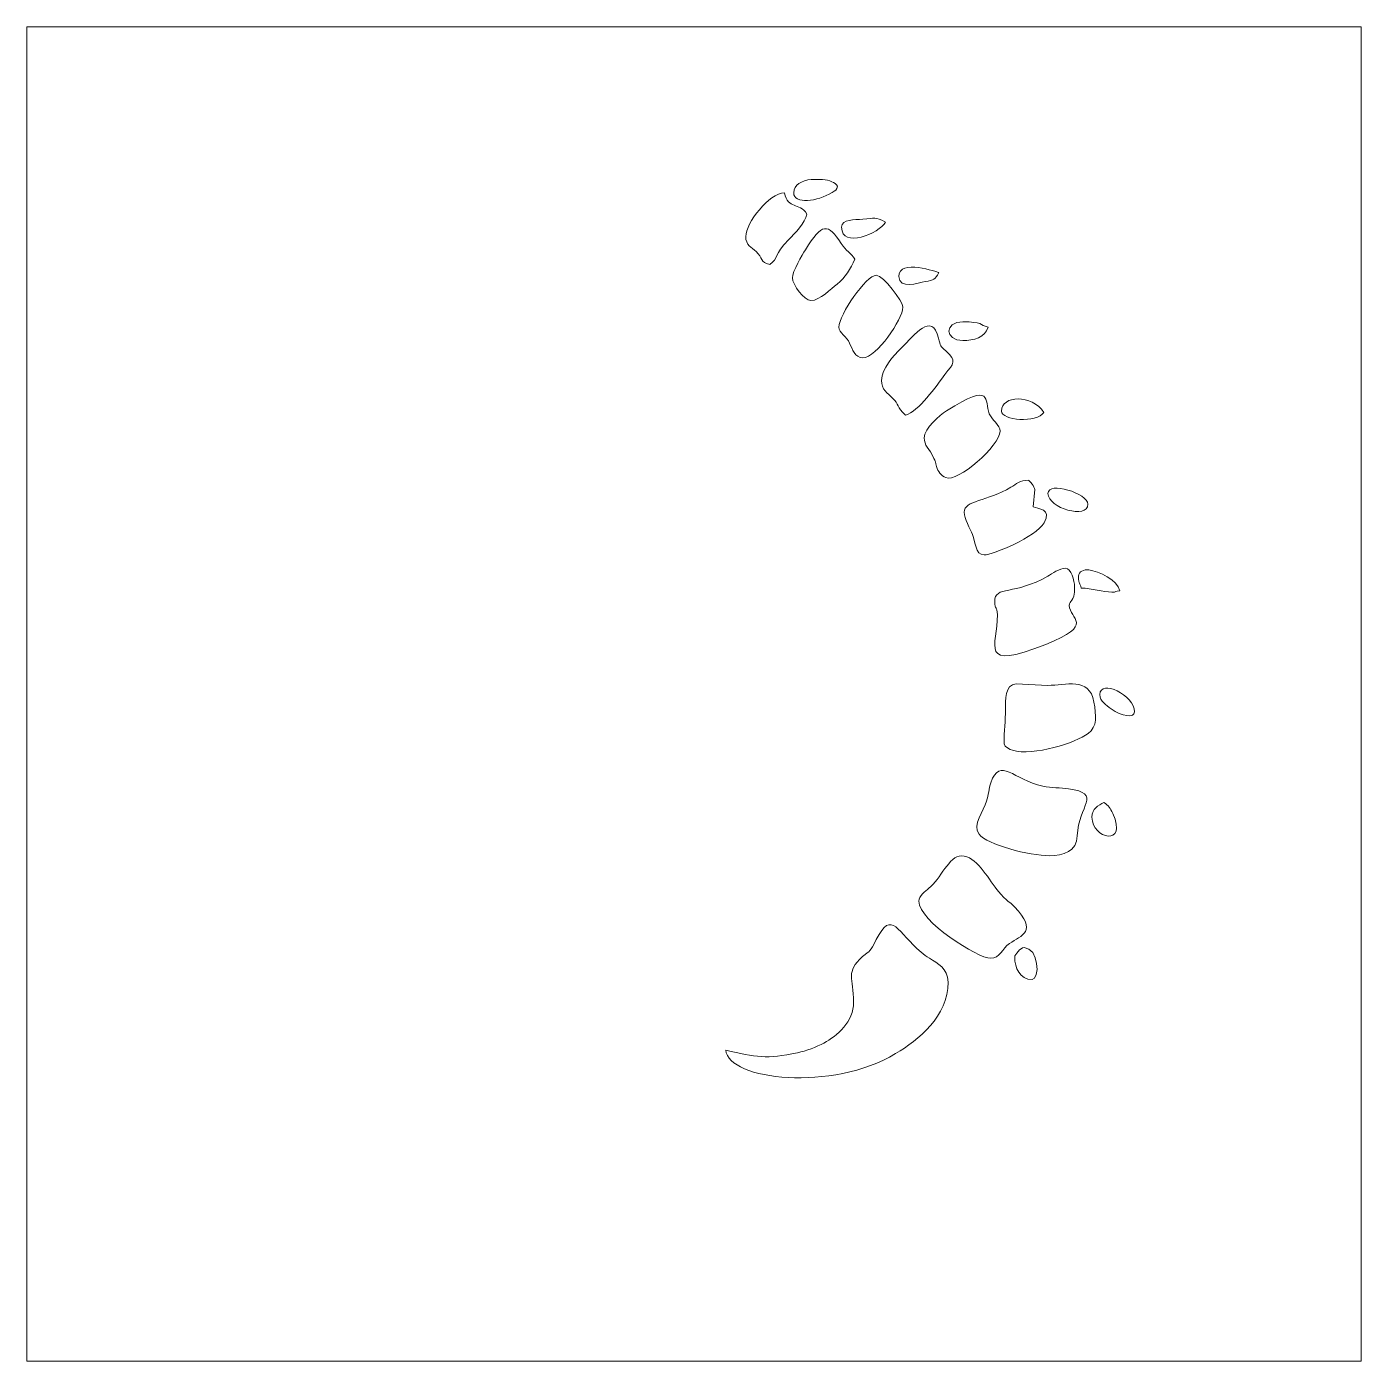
# Model space of a CAD drawing. Header units: inches. Extents: x -0.34 to 2.51, y 14.32 to 17.16.
import ezdxf

# ---------------------------------------------------------------- set-up
doc = ezdxf.new("R2010")
doc.units = ezdxf.units.IN
doc.header["$MEASUREMENT"] = 0
doc.layers.add('Layer 1', color=7, linetype='Continuous')

msp = doc.modelspace()

# ---------------------------------------------------------------- linework, layer by layer
at = {"layer": 'Layer 1', "color": 250, "lineweight": 18}
msp.add_lwpolyline([(-0.3362, 14.3206), (2.5053, 14.3206), (2.5053, 17.162), (-0.3362, 17.162), (-0.3362, 14.3206)], close=True, dxfattribs=at)
at = {"layer": 'Layer 1', "color": 250, "lineweight": 9}
for points, knots in [([(1.2968, 16.8086), (1.2968, 16.7838), (1.3476, 16.7893), (1.3786, 16.809), (1.3786, 16.809), (1.3857, 16.8134), (1.3879, 16.8137), (1.3903, 16.8227), (1.3903, 16.8227), (1.3853, 16.8302), (1.3727, 16.8351), (1.3582, 16.8369), (1.3582, 16.8369), (1.3582, 16.8369), (1.334, 16.8369), (1.334, 16.8369), (1.334, 16.8369), (1.3141, 16.8344), (1.2968, 16.8255), (1.2968, 16.8086)], [0, 0, 0, 0, 0.166667, 0.166667, 0.166667, 0.166667, 0.333333, 0.333333, 0.333333, 0.333333, 0.5, 0.5, 0.5, 0.5, 0.666667, 0.666667, 0.666667, 0.666667, 1, 1, 1, 1]), ([(1.1947, 16.715), (1.1947, 16.6968), (1.2069, 16.6923), (1.2168, 16.6832), (1.2168, 16.6832), (1.2313, 16.67), (1.2248, 16.6604), (1.2458, 16.6555), (1.2458, 16.6555), (1.2661, 16.6691), (1.2531, 16.6761), (1.2862, 16.7086), (1.2862, 16.7086), (1.2997, 16.7219), (1.3209, 16.7448), (1.3251, 16.7632), (1.3251, 16.7632), (1.3071, 16.7902), (1.2858, 16.7707), (1.2769, 16.8086), (1.2769, 16.8086), (1.2449, 16.8079), (1.1947, 16.7439), (1.1947, 16.715)], [0, 0, 0, 0, 0.142857, 0.142857, 0.142857, 0.142857, 0.285714, 0.285714, 0.285714, 0.285714, 0.428571, 0.428571, 0.428571, 0.428571, 0.571429, 0.571429, 0.571429, 0.571429, 0.714286, 0.714286, 0.714286, 0.714286, 1, 1, 1, 1]), ([(1.294, 16.6271), (1.294, 16.6127), (1.3196, 16.579), (1.3336, 16.579), (1.3336, 16.579), (1.3526, 16.579), (1.3761, 16.6042), (1.3892, 16.6141), (1.3892, 16.6141), (1.4071, 16.6278), (1.4177, 16.6471), (1.4272, 16.6668), (1.4272, 16.6668), (1.4187, 16.6794), (1.4081, 16.6853), (1.3982, 16.7002), (1.3982, 16.7002), (1.3692, 16.7444), (1.3578, 16.7447), (1.3218, 16.6872), (1.3218, 16.6872), (1.3152, 16.6767), (1.294, 16.6406), (1.294, 16.6271)], [0, 0, 0, 0, 0.142857, 0.142857, 0.142857, 0.142857, 0.285714, 0.285714, 0.285714, 0.285714, 0.428571, 0.428571, 0.428571, 0.428571, 0.571429, 0.571429, 0.571429, 0.571429, 0.714286, 0.714286, 0.714286, 0.714286, 1, 1, 1, 1]), ([(1.3988, 16.7349), (1.3988, 16.6891), (1.4793, 16.7215), (1.4924, 16.7462), (1.4924, 16.7462), (1.4692, 16.7585), (1.4706, 16.7541), (1.444, 16.752), (1.444, 16.752), (1.4262, 16.7507), (1.3988, 16.7527), (1.3988, 16.7349)], [0, 0, 0, 0, 0.25, 0.25, 0.25, 0.25, 0.5, 0.5, 0.5, 0.5, 1, 1, 1, 1]), ([(1.5207, 16.63), (1.5207, 16.6024), (1.5622, 16.6164), (1.5768, 16.6193), (1.5768, 16.6193), (1.5961, 16.6232), (1.5973, 16.6224), (1.6058, 16.6385), (1.6058, 16.6385), (1.6038, 16.6389), (1.5207, 16.6694), (1.5207, 16.63)], [0, 0, 0, 0, 0.25, 0.25, 0.25, 0.25, 0.5, 0.5, 0.5, 0.5, 1, 1, 1, 1]), ([(1.3932, 16.5223), (1.3932, 16.5105), (1.4099, 16.5017), (1.4159, 16.4883), (1.4159, 16.4883), (1.4215, 16.4758), (1.4269, 16.4571), (1.4442, 16.4571), (1.4442, 16.4571), (1.4726, 16.4571), (1.5292, 16.5391), (1.5292, 16.5648), (1.5292, 16.5648), (1.5292, 16.5773), (1.4878, 16.6328), (1.4725, 16.6328), (1.4725, 16.6328), (1.4511, 16.6328), (1.3932, 16.5486), (1.3932, 16.5223)], [0, 0, 0, 0, 0.166667, 0.166667, 0.166667, 0.166667, 0.333333, 0.333333, 0.333333, 0.333333, 0.5, 0.5, 0.5, 0.5, 0.666667, 0.666667, 0.666667, 0.666667, 1, 1, 1, 1]), ([(1.4839, 16.4089), (1.4839, 16.3897), (1.4957, 16.3819), (1.5081, 16.3707), (1.5081, 16.3707), (1.5214, 16.3588), (1.5154, 16.3521), (1.5349, 16.3352), (1.5349, 16.3352), (1.5623, 16.3416), (1.6013, 16.3982), (1.6187, 16.4214), (1.6187, 16.4214), (1.6377, 16.4467), (1.6449, 16.4488), (1.6206, 16.4719), (1.6206, 16.4719), (1.6086, 16.4834), (1.6099, 16.4807), (1.6052, 16.499), (1.6052, 16.499), (1.5906, 16.5559), (1.5545, 16.5062), (1.5257, 16.4776), (1.5257, 16.4776), (1.509, 16.461), (1.4839, 16.4342), (1.4839, 16.4089)], [0, 0, 0, 0, 0.125, 0.125, 0.125, 0.125, 0.25, 0.25, 0.25, 0.25, 0.375, 0.375, 0.375, 0.375, 0.5, 0.5, 0.5, 0.5, 0.625, 0.625, 0.625, 0.625, 0.75, 0.75, 0.75, 0.75, 1, 1, 1, 1]), ([(1.6568, 16.4939), (1.6799, 16.4939), (1.7048, 16.5001), (1.7107, 16.5223), (1.7107, 16.5223), (1.6919, 16.5273), (1.6997, 16.5336), (1.6568, 16.5336), (1.6568, 16.5336), (1.6171, 16.5336), (1.6176, 16.4939), (1.6568, 16.4939)], [0, 0, 0, 0, 0.25, 0.25, 0.25, 0.25, 0.5, 0.5, 0.5, 0.5, 1, 1, 1, 1]), ([(1.5746, 16.287), (1.5746, 16.2692), (1.585, 16.2652), (1.5955, 16.2427), (1.5955, 16.2427), (1.6003, 16.2325), (1.5979, 16.2359), (1.6008, 16.2253), (1.6008, 16.2253), (1.6035, 16.2157), (1.6113, 16.2061), (1.6204, 16.2021), (1.6204, 16.2021), (1.6455, 16.1909), (1.7362, 16.2695), (1.7362, 16.3012), (1.7362, 16.3012), (1.7362, 16.3129), (1.7177, 16.3269), (1.7133, 16.3378), (1.7133, 16.3378), (1.7019, 16.3662), (1.723, 16.4077), (1.6222, 16.3443), (1.6222, 16.3443), (1.6076, 16.3351), (1.5746, 16.3064), (1.5746, 16.287)], [0, 0, 0, 0, 0.125, 0.125, 0.125, 0.125, 0.25, 0.25, 0.25, 0.25, 0.375, 0.375, 0.375, 0.375, 0.5, 0.5, 0.5, 0.5, 0.625, 0.625, 0.625, 0.625, 0.75, 0.75, 0.75, 0.75, 1, 1, 1, 1]), ([(1.739, 16.3437), (1.739, 16.3234), (1.8143, 16.3178), (1.8297, 16.3408), (1.8297, 16.3408), (1.8038, 16.3796), (1.739, 16.3775), (1.739, 16.3437)], [0, 0, 0, 0, 0.333333, 0.333333, 0.333333, 0.333333, 1, 1, 1, 1]), ([(1.6596, 16.1282), (1.6596, 16.1149), (1.673, 16.0926), (1.6775, 16.0809), (1.6775, 16.0809), (1.6832, 16.066), (1.6836, 16.0375), (1.7022, 16.0375), (1.7022, 16.0375), (1.721, 16.0375), (1.8125, 16.0759), (1.8298, 16.1056), (1.8298, 16.1056), (1.8475, 16.136), (1.8161, 16.1352), (1.807, 16.1396), (1.807, 16.1396), (1.807, 16.1396), (1.8099, 16.1764), (1.8099, 16.1764), (1.8099, 16.1764), (1.8099, 16.1814), (1.7998, 16.1963), (1.7957, 16.1963), (1.7957, 16.1963), (1.7793, 16.1963), (1.7705, 16.1883), (1.7594, 16.1815), (1.7594, 16.1815), (1.709, 16.1509), (1.6596, 16.154), (1.6596, 16.1282)], [0, 0, 0, 0, 0.111111, 0.111111, 0.111111, 0.111111, 0.222222, 0.222222, 0.222222, 0.222222, 0.333333, 0.333333, 0.333333, 0.333333, 0.444444, 0.444444, 0.444444, 0.444444, 0.555556, 0.555556, 0.555556, 0.555556, 0.666667, 0.666667, 0.666667, 0.666667, 0.777778, 0.777778, 0.777778, 0.777778, 1, 1, 1, 1]), ([(1.8382, 16.1679), (1.8382, 16.1368), (1.9233, 16.1129), (1.9233, 16.1452), (1.9233, 16.1452), (1.9233, 16.1677), (1.8382, 16.196), (1.8382, 16.1679)], [0, 0, 0, 0, 0.333333, 0.333333, 0.333333, 0.333333, 1, 1, 1, 1]), ([(1.7248, 15.9383), (1.7248, 15.9192), (1.7305, 15.9291), (1.7305, 15.91), (1.7305, 15.91), (1.7305, 15.8442), (1.6881, 15.7889), (1.8334, 15.8468), (1.8334, 15.8468), (1.9403, 15.8894), (1.8836, 15.9002), (1.8836, 15.9298), (1.8836, 15.9298), (1.8836, 15.9423), (1.8949, 15.9333), (1.8949, 15.9695), (1.8949, 15.9695), (1.8949, 15.9823), (1.8873, 16.0092), (1.8751, 16.0092), (1.8751, 16.0092), (1.8633, 16.0092), (1.8463, 15.997), (1.8381, 15.9923), (1.8381, 15.9923), (1.7669, 15.9509), (1.7248, 15.9728), (1.7248, 15.9383)], [0, 0, 0, 0, 0.125, 0.125, 0.125, 0.125, 0.25, 0.25, 0.25, 0.25, 0.375, 0.375, 0.375, 0.375, 0.5, 0.5, 0.5, 0.5, 0.625, 0.625, 0.625, 0.625, 0.75, 0.75, 0.75, 0.75, 1, 1, 1, 1]), ([(1.9034, 15.9922), (1.9034, 15.972), (1.9059, 15.9804), (1.9091, 15.9667), (1.9091, 15.9667), (1.9306, 15.9667), (1.9556, 15.9581), (1.9743, 15.9581), (1.9743, 15.9581), (1.985, 15.9581), (1.9797, 15.96), (1.9913, 15.961), (1.9913, 15.961), (1.9862, 15.9831), (1.9469, 16.0029), (1.9249, 16.0055), (1.9249, 16.0055), (1.9145, 16.0067), (1.9034, 16.0024), (1.9034, 15.9922)], [0, 0, 0, 0, 0.166667, 0.166667, 0.166667, 0.166667, 0.333333, 0.333333, 0.333333, 0.333333, 0.5, 0.5, 0.5, 0.5, 0.666667, 0.666667, 0.666667, 0.666667, 1, 1, 1, 1]), ([(1.7447, 15.635), (1.7447, 15.6291), (1.7575, 15.6227), (1.7623, 15.6214), (1.7623, 15.6214), (1.8082, 15.6084), (1.8973, 15.6377), (1.9238, 15.6571), (1.9238, 15.6571), (1.9436, 15.6715), (1.9408, 15.6955), (1.9359, 15.7242), (1.9359, 15.7242), (1.9267, 15.7786), (1.8747, 15.7597), (1.8382, 15.7597), (1.8382, 15.7597), (1.8382, 15.7597), (1.7702, 15.7626), (1.7702, 15.7626), (1.7702, 15.7626), (1.7461, 15.7626), (1.7473, 15.7263), (1.7475, 15.7087), (1.7475, 15.7087), (1.7477, 15.684), (1.7447, 15.663), (1.7447, 15.635)], [0, 0, 0, 0, 0.125, 0.125, 0.125, 0.125, 0.25, 0.25, 0.25, 0.25, 0.375, 0.375, 0.375, 0.375, 0.5, 0.5, 0.5, 0.5, 0.625, 0.625, 0.625, 0.625, 0.75, 0.75, 0.75, 0.75, 1, 1, 1, 1]), ([(1.9488, 15.7399), (1.9488, 15.7258), (1.9622, 15.7174), (1.9726, 15.7099), (1.9726, 15.7099), (1.9953, 15.6934), (2.0225, 15.6894), (2.0225, 15.703), (2.0225, 15.703), (2.0225, 15.7386), (1.9488, 15.7746), (1.9488, 15.7399)], [0, 0, 0, 0, 0.25, 0.25, 0.25, 0.25, 0.5, 0.5, 0.5, 0.5, 1, 1, 1, 1]), ([(1.8411, 15.3969), (1.8707, 15.3969), (1.8996, 15.406), (1.9006, 15.4393), (1.9006, 15.4393), (1.9026, 15.5046), (1.9554, 15.5289), (1.8817, 15.5395), (1.8817, 15.5395), (1.8654, 15.5419), (1.8452, 15.5411), (1.8275, 15.5449), (1.8275, 15.5449), (1.7645, 15.5586), (1.7361, 15.6085), (1.7166, 15.5525), (1.7166, 15.5525), (1.7124, 15.5403), (1.7115, 15.5261), (1.7076, 15.5134), (1.7076, 15.5134), (1.7011, 15.4925), (1.6762, 15.4628), (1.6914, 15.4429), (1.6914, 15.4429), (1.7085, 15.4206), (1.7992, 15.3969), (1.8411, 15.3969)], [0, 0, 0, 0, 0.125, 0.125, 0.125, 0.125, 0.25, 0.25, 0.25, 0.25, 0.375, 0.375, 0.375, 0.375, 0.5, 0.5, 0.5, 0.5, 0.625, 0.625, 0.625, 0.625, 0.75, 0.75, 0.75, 0.75, 1, 1, 1, 1]), ([(1.9318, 15.4791), (1.9318, 15.4322), (2.0087, 15.4164), (1.9763, 15.4867), (1.9763, 15.4867), (1.9706, 15.499), (1.9675, 15.5035), (1.9573, 15.5103), (1.9573, 15.5103), (1.9453, 15.5039), (1.9318, 15.4976), (1.9318, 15.4791)], [0, 0, 0, 0, 0.25, 0.25, 0.25, 0.25, 0.5, 0.5, 0.5, 0.5, 1, 1, 1, 1]), ([(1.5633, 15.3005), (1.5633, 15.257), (1.6889, 15.1786), (1.7163, 15.1786), (1.7163, 15.1786), (1.7358, 15.1786), (1.7414, 15.1996), (1.756, 15.2098), (1.756, 15.2098), (1.7817, 15.228), (1.8175, 15.2345), (1.7667, 15.2885), (1.7667, 15.2885), (1.7532, 15.303), (1.7549, 15.294), (1.7296, 15.3251), (1.7296, 15.3251), (1.7088, 15.3507), (1.6852, 15.3969), (1.654, 15.3969), (1.654, 15.3969), (1.627, 15.3969), (1.6097, 15.3469), (1.5843, 15.3276), (1.5843, 15.3276), (1.5772, 15.3222), (1.5633, 15.3106), (1.5633, 15.3005)], [0, 0, 0, 0, 0.125, 0.125, 0.125, 0.125, 0.25, 0.25, 0.25, 0.25, 0.375, 0.375, 0.375, 0.375, 0.5, 0.5, 0.5, 0.5, 0.625, 0.625, 0.625, 0.625, 0.75, 0.75, 0.75, 0.75, 1, 1, 1, 1]), ([(1.4244, 15.085), (1.4244, 15.0438), (1.3893, 15.0132), (1.3611, 14.9981), (1.3611, 14.9981), (1.3459, 14.9899), (1.323, 14.9814), (1.3051, 14.9775), (1.3051, 14.9775), (1.2388, 14.9631), (1.2162, 14.9681), (1.1522, 14.983), (1.1522, 14.983), (1.1576, 14.9187), (1.38, 14.8947), (1.5139, 14.9756), (1.5139, 14.9756), (1.5625, 15.005), (1.6256, 15.0545), (1.6256, 15.1276), (1.6256, 15.1276), (1.6256, 15.1581), (1.6026, 15.1676), (1.5859, 15.1786), (1.5859, 15.1786), (1.5786, 15.1833), (1.5751, 15.1861), (1.568, 15.1919), (1.568, 15.1919), (1.5188, 15.2318), (1.5056, 15.2856), (1.4726, 15.2183), (1.4726, 15.2183), (1.4593, 15.1912), (1.46, 15.1964), (1.4435, 15.1821), (1.4435, 15.1821), (1.4061, 15.1495), (1.4244, 15.1371), (1.4244, 15.085)], [0, 0, 0, 0, 0.090909, 0.090909, 0.090909, 0.090909, 0.181818, 0.181818, 0.181818, 0.181818, 0.272727, 0.272727, 0.272727, 0.272727, 0.363636, 0.363636, 0.363636, 0.363636, 0.454545, 0.454545, 0.454545, 0.454545, 0.545455, 0.545455, 0.545455, 0.545455, 0.636364, 0.636364, 0.636364, 0.636364, 0.727273, 0.727273, 0.727273, 0.727273, 0.818182, 0.818182, 0.818182, 0.818182, 1, 1, 1, 1]), ([(1.7674, 15.1814), (1.7674, 15.1586), (1.7776, 15.1332), (1.8042, 15.1332), (1.8042, 15.1332), (1.8217, 15.1332), (1.8187, 15.2013), (1.7872, 15.2013), (1.7872, 15.2013), (1.7798, 15.2013), (1.7674, 15.1862), (1.7674, 15.1814)], [0, 0, 0, 0, 0.25, 0.25, 0.25, 0.25, 0.5, 0.5, 0.5, 0.5, 1, 1, 1, 1])]:
    msp.add_open_spline(points, degree=3, knots=knots, dxfattribs=at)

doc.saveas('drawing.dxf')
